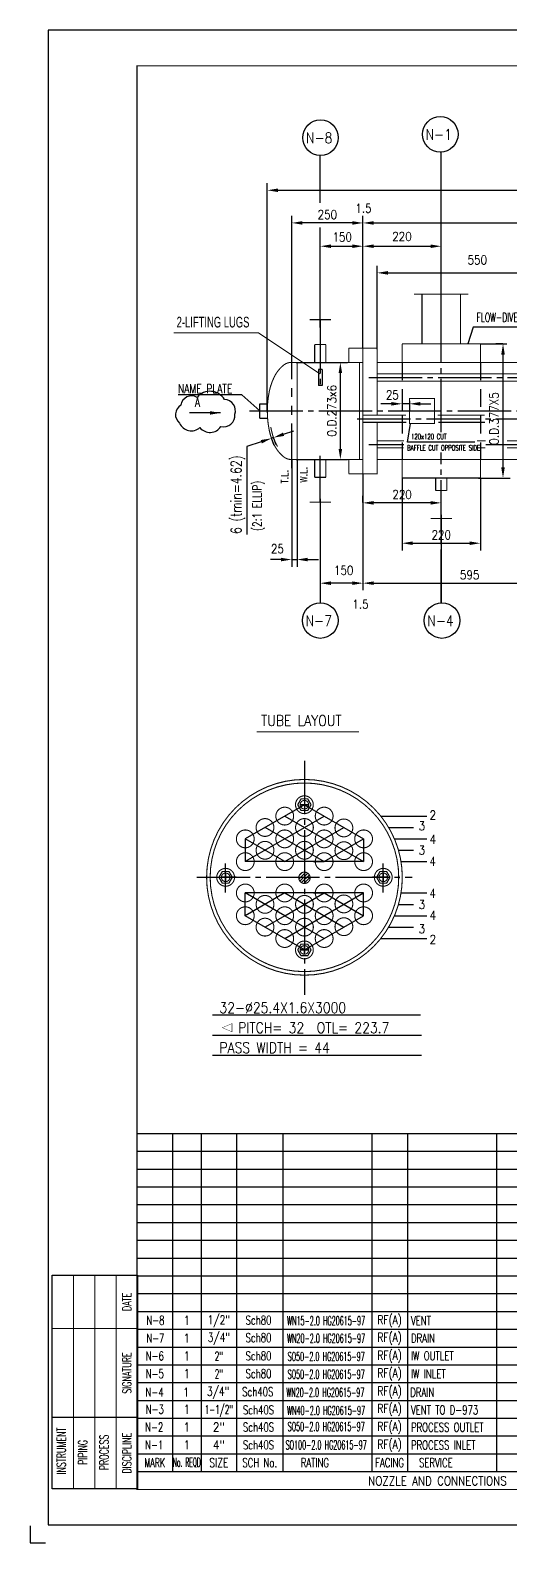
# Model space of a CAD drawing. Extents: x -199 to 594, y -5 to 568.
# Drawn here: x -5 to 130, y -5 to 420 of the extents above; entities that cross this region are included whole.
import ezdxf
from ezdxf.enums import TextEntityAlignment as Align

# ---------------------------------------------------------------- set-up
doc = ezdxf.new("R2010")
doc.units = 0
doc.header["$MEASUREMENT"] = 0
for name, pattern in [('CENTER', [19.5, 15, -1.5, 1.5, -1.5]), ('HIDDEN', [7.5, 5, -2.5]), ('PHANTOM', [25, 12.5, -2.5, 2.5, -2.5, 2.5, -2.5])]:
    doc.linetypes.add(name, pattern=pattern)
doc.layers.get('0').update_dxf_attribs({"linetype": 'CONTINUOUS'})
doc.layers.get('DEFPOINTS').update_dxf_attribs({"linetype": 'CONTINUOUS'})
for name, color, linetype in [('1', 2, 'CONTINUOUS'), ('2', 1, 'CONTINUOUS'), ('3', 3, 'CENTER'), ('4', 3, 'PHANTOM'), ('5', 2, 'HIDDEN'), ('DIM', 4, 'CONTINUOUS')]:
    doc.layers.add(name, color=color, linetype=linetype)
doc.layers.add('标注层', color=7, linetype='CONTINUOUS', lineweight=13)
doc.styles.add('HZ2', font='tcc_simp', dxfattribs={"height": 2.5, "bigfont": 'tcc_hzdx'})
doc.styles.add('SBHZ', font='ROMANS.SHX', dxfattribs={"width": 0.85, "bigfont": 'sbtxt'})
doc.styles.get("Standard").update_dxf_attribs({"font": 'TXT.shx'})
doc.dimstyles.get("Standard").update_dxf_attribs({"dimtxt": 0.18, "dimasz": 0.18, "dimexe": 0.18, "dimexo": 0.0625, "dimgap": 0.09, "dimtad": 0, "dimtih": 1, "dimtoh": 1, "dimdec": 4, "dimzin": 0, "dimdsep": 46, "dimtxsty": 'Standard', "dimcen": 0.09, "dimadec": 0, "dimazin": 0, "dimtfac": 1, "dimtdec": 4, "dimtofl": 0, "dimtmove": 0, "dimatfit": 3, "dimfxl": 0, "dimtolj": 1, "dimtzin": 0, "dimarcsym": 0})

# ---------------------------------------------------------------- blocks, each defined once
blk = doc.blocks.new('*D20')
at = {"layer": 'DEFPOINTS', "color": 0}
for p in [(68.51, 365.86), (88.51, 330.68), (68.51, 326.68)]:
    blk.add_point(p, dxfattribs=at)
at = {"layer": 'DIM', "color": 0}
for p, q in [((68.51, 326.74), (68.51, 367.86)), ((85.51, 365.86), (71.51, 365.86)), ((88.51, 330.74), (88.51, 367.86))]:
    blk.add_line(p, q, dxfattribs=at)
for points in [[(71.51, 366.36), (71.51, 365.36), (68.51, 365.86)], [(85.51, 366.36), (85.51, 365.36), (88.51, 365.86)]]:
    blk.add_solid(points, dxfattribs=at)
at = {"layer": 'DIM', "color": 0, "insert": (78.51, 368.2), "char_height": 2.5, "attachment_point": 5, "style": 'SBHZ'}
blk.add_mtext('\\A1;250', dxfattribs=at)
blk = doc.blocks.new('*D11')
at = {"layer": 'DEFPOINTS', "color": 0}
for p in [(88.51, 359.31), (76.51, 339.5), (88.51, 330.68)]:
    blk.add_point(p, dxfattribs=at)
at = {"layer": 'DIM', "color": 0}
for p, q in [((76.51, 339.56), (76.51, 361.31)), ((88.51, 330.74), (88.51, 361.31)), ((79.51, 359.31), (85.51, 359.31))]:
    blk.add_line(p, q, dxfattribs=at)
for points in [[(79.51, 359.81), (79.51, 358.81), (76.51, 359.31)], [(85.51, 359.81), (85.51, 358.81), (88.51, 359.31)]]:
    blk.add_solid(points, dxfattribs=at)
at = {"layer": 'DIM', "color": 0, "insert": (82.68, 361.9), "char_height": 2.5, "attachment_point": 5, "style": 'SBHZ'}
blk.add_mtext('\\A1;150', dxfattribs=at)
blk = doc.blocks.new('*D9')
at = {"layer": 'DEFPOINTS', "color": 0}
for p in [(387.51, 365.85), (88.51, 359.31), (387.51, 330.68)]:
    blk.add_point(p, dxfattribs=at)
at = {"layer": 'DIM', "color": 0}
for p, q in [((88.51, 359.37), (88.51, 367.85)), ((91.51, 365.85), (384.51, 365.85)), ((387.51, 330.74), (387.51, 367.85))]:
    blk.add_line(p, q, dxfattribs=at)
for points in [[(91.51, 366.35), (91.51, 365.35), (88.51, 365.85)], [(384.51, 366.35), (384.51, 365.35), (387.51, 365.85)]]:
    blk.add_solid(points, dxfattribs=at)
at = {"layer": 'DIM', "color": 0, "insert": (235.64, 369.05), "char_height": 2.5, "attachment_point": 5, "style": 'SBHZ'}
blk.add_mtext('\\A1;2990', dxfattribs=at)
blk = doc.blocks.new('*D8')
at = {"layer": 'DEFPOINTS', "color": 0}
for p in [(420.34, 375.03), (61.62, 313.03), (420.34, 313.03)]:
    blk.add_point(p, dxfattribs=at)
at = {"layer": 'DIM', "color": 0}
for p, q in [((61.62, 313.09), (61.62, 377.03)), ((64.62, 375.03), (417.34, 375.03)), ((420.34, 313.09), (420.34, 377.03))]:
    blk.add_line(p, q, dxfattribs=at)
for points in [[(64.62, 375.53), (64.62, 374.53), (61.62, 375.03)], [(417.34, 375.53), (417.34, 374.53), (420.34, 375.03)]]:
    blk.add_solid(points, dxfattribs=at)
at = {"layer": 'DIM', "color": 0, "insert": (234.29, 378.16), "char_height": 2.5, "attachment_point": 5, "style": 'SBHZ'}
blk.add_mtext('\\A1;~3640', dxfattribs=at)
blk = doc.blocks.new('*D0')
at = {"layer": 'DEFPOINTS', "color": 0}
for p in [(69.69, 326.68), (82.16, 326.68), (69.69, 299.38)]:
    blk.add_point(p, dxfattribs=at)
at = {"layer": 'DIM', "color": 0}
for p, q in [((69.75, 326.68), (84.16, 326.68)), ((82.16, 302.38), (82.16, 323.68)), ((69.75, 299.38), (84.16, 299.38))]:
    blk.add_line(p, q, dxfattribs=at)
for points in [[(81.66, 323.68), (82.66, 323.68), (82.16, 326.68)], [(81.66, 302.38), (82.66, 302.38), (82.16, 299.38)]]:
    blk.add_solid(points, dxfattribs=at)
at = {"layer": 'DIM', "color": 0, "insert": (79.76, 313.03), "char_height": 2.5, "attachment_point": 5, "rotation": 90, "style": 'SBHZ'}
blk.add_mtext('\\A1;O.D.273x6', dxfattribs=at)
blk = doc.blocks.new('*D25')
at = {"layer": 'DEFPOINTS', "color": 0}
for p in [(68.51, 299.38), (70.01, 299.38), (70.01, 271.27)]:
    blk.add_point(p, dxfattribs=at)
at = {"layer": 'DIM', "color": 0}
for p, q in [((68.51, 299.31), (68.51, 269.27)), ((70.01, 299.31), (70.01, 269.27)), ((65.51, 271.27), (62.51, 271.27)), ((68.51, 271.27), (70.01, 271.27)), ((73.01, 271.27), (76.01, 271.27))]:
    blk.add_line(p, q, dxfattribs=at)
for points in [[(65.51, 271.77), (65.51, 270.77), (68.51, 271.27)], [(73.01, 271.77), (73.01, 270.77), (70.01, 271.27)]]:
    blk.add_solid(points, dxfattribs=at)
at = {"layer": 'DIM', "color": 0, "insert": (64.47, 274.3), "char_height": 2.5, "attachment_point": 5, "style": 'SBHZ'}
blk.add_mtext('\\A1;25', dxfattribs=at)
blk = doc.blocks.new('*D15')
at = {"layer": 'DEFPOINTS', "color": 0}
for p in [(151.51, 351.83), (92.51, 330.29), (151.51, 326.61)]:
    blk.add_point(p, dxfattribs=at)
at = {"layer": 'DIM', "color": 0}
for p, q in [((92.51, 330.36), (92.51, 353.83)), ((151.51, 326.68), (151.51, 353.83)), ((95.51, 351.83), (148.51, 351.83))]:
    blk.add_line(p, q, dxfattribs=at)
for points in [[(95.51, 352.33), (95.51, 351.33), (92.51, 351.83)], [(148.51, 352.33), (148.51, 351.33), (151.51, 351.83)]]:
    blk.add_solid(points, dxfattribs=at)
at = {"layer": 'DIM', "color": 0, "insert": (120.64, 355.45), "char_height": 2.5, "attachment_point": 5, "style": 'SBHZ'}
blk.add_mtext('\\A1;550', dxfattribs=at)
blk = doc.blocks.new('*D24')
at = {"layer": 'DEFPOINTS', "color": 0}
for p in [(88.51, 295.38), (76.51, 288.38), (76.51, 264.63)]:
    blk.add_point(p, dxfattribs=at)
at = {"layer": 'DIM', "color": 0}
for p, q in [((88.51, 295.31), (88.51, 262.63)), ((76.51, 288.31), (76.51, 262.63)), ((85.51, 264.63), (79.51, 264.63))]:
    blk.add_line(p, q, dxfattribs=at)
for points in [[(79.51, 265.13), (79.51, 264.13), (76.51, 264.63)], [(85.51, 265.13), (85.51, 264.13), (88.51, 264.63)]]:
    blk.add_solid(points, dxfattribs=at)
at = {"layer": 'DIM', "color": 0, "insert": (83.1, 268.23), "char_height": 2.5, "attachment_point": 5, "style": 'SBHZ'}
blk.add_mtext('\\A1;150', dxfattribs=at)
blk = doc.blocks.new('*D10')
at = {"layer": 'DEFPOINTS', "color": 0}
for p in [(110.51, 359.31), (110.51, 339.68), (88.51, 330.68)]:
    blk.add_point(p, dxfattribs=at)
at = {"layer": 'DIM', "color": 0}
for p, q in [((88.51, 330.74), (88.51, 361.31)), ((110.51, 339.74), (110.51, 361.31)), ((91.51, 359.31), (107.51, 359.31))]:
    blk.add_line(p, q, dxfattribs=at)
for points in [[(91.51, 359.81), (91.51, 358.81), (88.51, 359.31)], [(107.51, 359.81), (107.51, 358.81), (110.51, 359.31)]]:
    blk.add_solid(points, dxfattribs=at)
at = {"layer": 'DIM', "color": 0, "insert": (99.46, 362.05), "char_height": 2.5, "attachment_point": 5, "style": 'SBHZ'}
blk.add_mtext('\\A1;220', dxfattribs=at)
blk = doc.blocks.new('*D14')
at = {"layer": 'DEFPOINTS', "color": 0}
for p in [(88.51, 295.38), (148.51, 282.38), (148.51, 264.63)]:
    blk.add_point(p, dxfattribs=at)
at = {"layer": 'DIM', "color": 0}
for p, q in [((88.51, 295.31), (88.51, 262.63)), ((148.51, 282.31), (148.51, 262.63)), ((91.51, 264.63), (145.51, 264.63))]:
    blk.add_line(p, q, dxfattribs=at)
for points in [[(91.51, 265.13), (91.51, 264.13), (88.51, 264.63)], [(145.51, 265.13), (145.51, 264.13), (148.51, 264.63)]]:
    blk.add_solid(points, dxfattribs=at)
at = {"layer": 'DIM', "color": 0, "insert": (118.51, 266.97), "char_height": 2.5, "attachment_point": 5, "style": 'SBHZ'}
blk.add_mtext('\\A1;595', dxfattribs=at)
blk = doc.blocks.new('A$C302D0E35')
at = {"layer": '2'}
for p, q in [((0, 60), (24, 60)), ((0, 0), (0, 60)), ((24, 60), (24, 0)), ((24, 0), (0, 0))]:
    blk.add_line(p, q, dxfattribs=at)
at = {"layer": 'DIM'}
blk.add_lwpolyline([(24, 20), (0, 20)], dxfattribs=at)
at = {"layer": '标注层'}
for points in [[(6, 0), (6, 60)], [(12, 0), (12, 60)], [(18, 0), (18, 60)], [(24, 45), (0, 45)]]:
    blk.add_lwpolyline(points, dxfattribs=at)
at = {"layer": 'DIM', "style": 'SBHZ', "width": 0.65}
for s, p in [('DATE', (21, 52.5)), ('SIGNATURE', (21, 32.5)), ('INSTRUMENT', (2.57, 10.58)), ('PIPING', (8.59, 10.19)), ('PROCESS', (14.59, 10.19)), ('DISCIPLINE', (21, 10))]:
    blk.add_text(s, height=2.5, rotation=90, dxfattribs=at).set_placement(p, align=Align.MIDDLE)
blk = doc.blocks.new('DR2')
at = {"layer": '5'}
for p, q in [((-0.5, -2.02), (-0.5, -6.5)), ((0.5, -2.02), (-0.5, -2.02)), ((0.5, -2.02), (0.5, -6.5)), ((0.5, -6.5), (-0.5, -6.5))]:
    blk.add_line(p, q, dxfattribs=at)
blk = doc.blocks.new('*D62')
at = {"layer": 'DEFPOINTS', "color": 0}
for p in [(99.51, 294.18), (121.51, 294.18), (121.51, 275.86)]:
    blk.add_point(p, dxfattribs=at)
at = {"layer": 'DIM', "color": 0}
for p, q in [((99.51, 294.11), (99.51, 273.86)), ((121.51, 294.11), (121.51, 273.86)), ((102.51, 275.86), (118.51, 275.86))]:
    blk.add_line(p, q, dxfattribs=at)
for points in [[(102.51, 276.36), (102.51, 275.36), (99.51, 275.86)], [(118.51, 276.36), (118.51, 275.36), (121.51, 275.86)]]:
    blk.add_solid(points, dxfattribs=at)
at = {"layer": 'DIM', "color": 0, "insert": (110.51, 278.2), "char_height": 2.5, "attachment_point": 5, "style": 'SBHZ'}
blk.add_mtext('\\A1;220', dxfattribs=at)
blk = doc.blocks.new('*D63')
at = {"layer": 'DEFPOINTS', "color": 0}
for p in [(127.87, 331.88), (127.87, 331.88), (120.95, 294.18)]:
    blk.add_point(p, dxfattribs=at)
at = {"layer": 'DIM', "color": 0}
for p, q in [((127.81, 331.88), (125.87, 331.88)), ((127.87, 297.18), (127.87, 328.88)), ((121.01, 294.18), (129.87, 294.18))]:
    blk.add_line(p, q, dxfattribs=at)
for points in [[(127.37, 328.88), (128.37, 328.88), (127.87, 331.88)], [(127.37, 297.18), (128.37, 297.18), (127.87, 294.18)]]:
    blk.add_solid(points, dxfattribs=at)
at = {"layer": 'DIM', "color": 0, "insert": (125.35, 310.83), "char_height": 2.5, "attachment_point": 5, "rotation": 90, "style": 'SBHZ'}
blk.add_mtext('\\A1;O.D.377X5', dxfattribs=at)
blk = doc.blocks.new('*D64')
at = {"layer": 'DEFPOINTS', "color": 0}
for p in [(88.51, 287.2), (88.51, 287.2), (110.51, 286.77)]:
    blk.add_point(p, dxfattribs=at)
at = {"layer": 'DIM', "color": 0}
for p, q in [((88.51, 287.27), (88.51, 289.2)), ((110.51, 286.84), (110.51, 289.2)), ((107.51, 287.2), (91.51, 287.2))]:
    blk.add_line(p, q, dxfattribs=at)
for points in [[(91.51, 287.7), (91.51, 286.7), (88.51, 287.2)], [(107.51, 287.7), (107.51, 286.7), (110.51, 287.2)]]:
    blk.add_solid(points, dxfattribs=at)
at = {"layer": 'DIM', "color": 0, "insert": (99.51, 289.54), "char_height": 2.5, "attachment_point": 5, "style": 'SBHZ'}
blk.add_mtext('\\A1;220', dxfattribs=at)
blk = doc.blocks.new('*D81')
at = {"layer": 'DEFPOINTS', "color": 0}
for p in [(99.51, 316.35), (99.51, 315.03), (101.59, 315.91)]:
    blk.add_point(p, dxfattribs=at)
at = {"layer": 'DIM', "color": 0}
for p, q in [((96.51, 315.03), (93.51, 315.03)), ((99.51, 316.28), (99.51, 313.03)), ((101.59, 315.03), (99.51, 315.03)), ((101.59, 315.85), (101.59, 313.03)), ((104.59, 315.03), (107.59, 315.03))]:
    blk.add_line(p, q, dxfattribs=at)
for points in [[(96.51, 315.53), (96.51, 314.53), (99.51, 315.03)], [(104.59, 315.53), (104.59, 314.53), (101.59, 315.03)]]:
    blk.add_solid(points, dxfattribs=at)
at = {"layer": 'DIM', "color": 0, "insert": (96.77, 317.53), "char_height": 2.5, "attachment_point": 5, "style": 'SBHZ'}
blk.add_mtext('\\A1;25', dxfattribs=at)

msp = doc.modelspace()

# ---------------------------------------------------------------- hatches: boundary and pattern name
at = {"layer": 'DIM'}
h = msp.add_hatch(dxfattribs=at)
h.set_pattern_fill('ANSI31', color=256, scale=5, style=0)
h.set_pattern_definition([(45, (5.54256, -0.1268), (-0.4419417, 0.4419417), [])])
h.paths.add_polyline_path([(72.06557, 181.85508), (72.06557, 180.25508, 0.414213562), (73.66557, 181.85508)])
h.paths.add_polyline_path([(72.06557, 181.85508), (73.66557, 181.85508, 0.414213562), (72.06557, 183.45508)])
h.paths.add_polyline_path([(70.46557, 181.85508), (72.06557, 181.85508), (72.06557, 183.45508, 0.414213562)])
h.paths.add_polyline_path([(72.06557, 181.85508), (70.46557, 181.85508, 0.414213562), (72.06557, 180.25508)])

# ---------------------------------------------------------------- linework, layer by layer
at = {"color": 0, "linetype": 'ByBlock'}
for p, q in [((66.20205, 306.4859), (69.04497, 307.44393)), ((59.94763, 304.37824), (55.8783, 303.00693)), ((62.74298, 305.47741), (63.42923, 303.44099)), ((63.35913, 305.52787), (62.79055, 305.33627)), ((63.31157, 305.66902), (63.99781, 303.6326))]:
    msp.add_line(p, q, dxfattribs=at)
for points in [[(66.04238, 306.95972), (66.36172, 306.01208), (63.35913, 305.52787)], [(59.78796, 304.85206), (60.1073, 303.90442), (62.79055, 305.33627)]]:
    msp.add_solid(points, dxfattribs=at)
at = {"layer": '1'}
for p, q in [((594, 420), (0, 420)), ((0, 420), (0, 0)), ((0, 0), (594, 0)), ((-5, -0.20531), (-5, -5)), ((-5, -5), (-0.70497, -5))]:
    msp.add_line(p, q, dxfattribs=at)
at = {"layer": '2', "const_width": 0.3}
for points in [[(25, 10), (584, 10), (584, 410), (25, 410)], [(101.5944, 309.5271), (108.5944, 309.5271), (108.5944, 316.5271), (101.5944, 316.5271)]]:
    msp.add_lwpolyline(points, close=True, dxfattribs=at)
for points in [[(102.89182, 345.8771), (110.51103, 345.8771)], [(105.11103, 331.8771), (105.11103, 345.8771)], [(118.13024, 345.8771), (110.51103, 345.8771)], [(115.91103, 331.8771), (115.91103, 345.8771)], [(79.51103, 338.6771), (73.51103, 338.6771)], [(76.51103, 338.6771), (76.51103, 331.6771)], [(74.94436, 331.6771), (74.94436, 326.6771)], [(78.0777, 331.6771), (74.94436, 331.6771)], [(78.0777, 331.6771), (78.0777, 326.6771)], [(99.51103, 331.8771), (121.51103, 331.8771)], [(99.51103, 331.8771), (99.51103, 326.6771)], [(121.51103, 326.6771), (121.51103, 331.8771)], [(84.51103, 326.6771), (84.51103, 330.6771)], [(84.51103, 330.6771), (92.51103, 330.6771)], [(88.51103, 295.3771), (88.51103, 330.6771)], [(92.51103, 320.6271), (92.51103, 330.6771)], [(68.51103, 326.6771), (88.51103, 326.6771)], [(70.01103, 299.3771), (70.01103, 326.6771)], [(87.51103, 299.3771), (87.51103, 326.6771)], [(92.51103, 326.6771), (250.23136, 326.6771)], [(92.51103, 311.86517), (92.51103, 324.0271)], [(92.51103, 323.4271), (331.51103, 323.4271)], [(92.51103, 321.4271), (331.51103, 321.4271)], [(88.64218, 311.86517), (100.56182, 311.86517)], [(109.54529, 311.86517), (122.6798, 311.86517)], [(84.51103, 295.3771), (92.51103, 295.3771), (92.51103, 309.8271)], [(88.51103, 309.8271), (100.7167, 309.8271)], [(109.64855, 309.8271), (122.7646, 309.8271)], [(92.51103, 304.6271), (100.07918, 304.6271)], [(92.51103, 302.6271), (99.91326, 302.6271)], [(120.52372, 304.6271), (123.01901, 304.6271)], [(120.81942, 302.6271), (122.9342, 302.6271)], [(128.95517, 304.6271), (331.51103, 304.6271)], [(128.95517, 302.6271), (331.51103, 302.6271)], [(68.51103, 299.3771), (88.51103, 299.3771)], [(74.94436, 294.3771), (74.94436, 299.3771)], [(78.0777, 294.3771), (78.0777, 299.3771)], [(84.51103, 295.3771), (84.51103, 299.3771)], [(92.51103, 299.3771), (250.23136, 299.3771)], [(99.51103, 299.39333), (99.51103, 294.1771)], [(99.51103, 294.1771), (121.51103, 294.1771), (121.51103, 299.37981)], [(78.0777, 294.3771), (74.94436, 294.3771)], [(76.51103, 287.3771), (76.51103, 294.3771)], [(108.94436, 290.66764), (108.94436, 294.16764)], [(112.0777, 290.66764), (112.0777, 294.16764)], [(108.94436, 290.66764), (112.0777, 290.66764)], [(110.51103, 282.83161), (110.51103, 290.66764)], [(79.51103, 287.3771), (73.51103, 287.3771)], [(113.51103, 282.83161), (107.51103, 282.83161)], [(58.67151, 222.86618), (87.42763, 222.86618)], [(73.89478, 202.38188), (72.95656, 204.00692), (71.08012, 204.00692), (70.14191, 202.38188)], [(70.20679, 202.38188), (71.14501, 204.00692), (73.02144, 204.00692), (73.95966, 202.38188)], [(73.89478, 202.38188), (72.95656, 200.75684), (71.08012, 200.75684), (70.14191, 202.38188)], [(70.20679, 202.38188), (71.14501, 200.75684), (73.02144, 200.75684), (73.95966, 202.38188)], [(51.7541, 181.98188), (50.81588, 183.60692), (48.93945, 183.60692), (48.00123, 181.98188)], [(48.06611, 181.98188), (49.00433, 183.60692), (50.88076, 183.60692), (51.81898, 181.98188)], [(96.06503, 181.98188), (95.12681, 183.60692), (93.25037, 183.60692), (92.31216, 181.98188)], [(92.37704, 181.98188), (93.31526, 183.60692), (95.19169, 183.60692), (96.12991, 181.98188)], [(51.7541, 181.98188), (50.81588, 180.35684), (48.93945, 180.35684), (48.00123, 181.98188)], [(48.06611, 181.98188), (49.00433, 180.35684), (50.88076, 180.35684), (51.81898, 181.98188)], [(96.06503, 181.98188), (95.12681, 180.35684), (93.25037, 180.35684), (92.31216, 181.98188)], [(92.37704, 181.98188), (93.31526, 180.35684), (95.19169, 180.35684), (96.12991, 181.98188)], [(73.89478, 161.58188), (72.95656, 163.20692), (71.08012, 163.20692), (70.14191, 161.58188)], [(73.89478, 161.58188), (72.95656, 159.95684), (71.08012, 159.95684), (70.14191, 161.58188)], [(70.20679, 161.58188), (71.14501, 163.20692), (73.02144, 163.20692), (73.95966, 161.58188)], [(70.20679, 161.58188), (71.14501, 159.95684), (73.02144, 159.95684), (73.95966, 161.58188)]]:
    msp.add_lwpolyline(points, dxfattribs=at)
for points in [[(68.44853, 299.3771, -0.174704521), (66.13651, 300.21038, -0.104202942), (63.62253, 303.3751, -0.064948102), (62.18919, 307.50662, -0.051099299), (61.62353, 313.0271, -0.051099299), (62.18919, 318.54758, -0.064948102), (63.62253, 322.67911, -0.104202942), (66.13651, 325.84383, -0.174704521), (68.44853, 326.6771)], [(64.50388, 303.01626, -0.019449892), (64.15918, 303.64343, -0.064948102), (62.77672, 307.62831, -0.008349835), (62.61098, 308.50178)], [(72.06557, 209.48188, 1), (72.06557, 154.48188, 1)], [(72.06557, 208.48188, 1), (72.06557, 155.48188, 1)], [(72.06557, 154.48188, 1), (72.06557, 209.48188, 1)], [(72.06557, 155.48188, 1), (72.06557, 208.48188, 1)]]:
    msp.add_lwpolyline(points, format="xyb", dxfattribs=at)
at = {"layer": '2'}
msp.add_lwpolyline([(41.89511, 316.84616, 0.520567051), (41.89511, 316.84616, 0.520567051), (37.31234, 314.67127, 0.520567051), (36.96863, 309.63468, 0.520567051), (42.6971, 308.37554, 0.520567051), (48.57831, 308.64263, 0.520567051), (52.47366, 312.07667, 0.520567051), (49.60943, 316.19751, 0.520567051), (41.89511, 316.84616)], format="xyb", close=True, dxfattribs=at)
at = {"layer": '3'}
for p, q in [((110.51103, 307.0254), (110.51103, 347.60033)), ((76.51103, 338.56668), (76.51103, 319.72204)), ((90.13993, 322.4271), (333.24436, 322.4271)), ((56.62804, 313.0271), (423.89984, 313.0271)), ((86.91141, 310.8271), (388.05659, 310.8271)), ((90.13993, 303.6271), (100.03676, 303.6271)), ((123.01901, 303.6271), (333.24436, 303.6271)), ((76.51103, 287.48753), (76.51103, 300.45331)), ((76.51103, 287.48753), (76.51103, 300.45331)), ((110.51103, 259.11233), (110.51103, 301.36788)), ((72.06557, 214.7179), (72.06557, 148.99225)), ((73.23465, 202.38188), (70.83734, 202.38188)), ((70.86691, 202.38188), (73.26422, 202.38188)), ((49.91011, 183.04118), (49.91011, 180.87347)), ((49.91011, 183.04118), (49.91011, 180.87347)), ((94.22103, 183.04118), (94.22103, 180.87347)), ((94.22103, 183.04118), (94.22103, 180.87347)), ((41.83718, 181.98188), (102.32004, 181.98188)), ((51.09397, 181.98188), (48.69666, 181.98188)), ((48.72624, 181.98188), (51.12355, 181.98188)), ((95.4049, 181.98188), (93.00759, 181.98188)), ((93.03716, 181.98188), (95.43448, 181.98188)), ((73.23465, 161.58188), (70.83734, 161.58188)), ((70.86691, 161.58188), (73.26422, 161.58188)), ((72.05078, 160.52257), (72.05078, 162.69028)), ((72.05078, 160.52257), (72.05078, 162.69028)), ((72.05078, 160.52257), (72.05078, 162.69028)), ((72.05078, 160.52257), (72.05078, 162.69028))]:
    msp.add_line(p, q, dxfattribs=at)
at = {"layer": '4'}
msp.add_line((68.51103, 296.97492), (68.51103, 329.03584), dxfattribs=at)
at = {"layer": '5'}
for p, q in [((99.51103, 326.6771), (99.51103, 299.39333)), ((121.51103, 326.6771), (121.51103, 299.37981))]:
    msp.add_line(p, q, dxfattribs=at)
at = {"layer": 'DEFPOINTS', "color": 0, "linetype": 'ByBlock'}
for p in [(62.72302, 305.53664), (62.79055, 305.33627), (63.29161, 305.72825)]:
    msp.add_point(p, dxfattribs=at)
at = {"layer": 'DIM'}
for p, q in [((76.51103, 371.46319), (76.51103, 384.80549)), ((110.51103, 340.6771), (110.51103, 385.77386)), ((76.51103, 359.30727), (76.51103, 364.56232)), ((76.51103, 336.49193), (76.51103, 348.1295)), ((119.5108, 336.57116), (117.95269, 331.8771)), ((150.9361, 336.57116), (119.5108, 336.57116)), ((121.51103, 331.8771), (128.95911, 331.8771)), ((61.62353, 313.0271), (61.62353, 324.44397)), ((54.51076, 317.56319), (36.58599, 317.56319)), ((59.51103, 313.0271), (54.51076, 317.56319)), ((59.51103, 315.0271), (61.6971, 315.0271)), ((59.51103, 311.0271), (59.51103, 315.0271)), ((59.51103, 311.0271), (61.6971, 311.0271)), ((100.99213, 304.26361), (101.85255, 309.5271)), ((55.8783, 303.00693), (55.8783, 278.35456)), ((119.93578, 304.26361), (100.99213, 304.26361)), ((76.51103, 288.3771), (76.51103, 259.12651)), ((110.51103, 283.83161), (110.51103, 259.12209)), ((72.06557, 202.38188), (55.43788, 192.78188)), ((72.06557, 202.38188), (88.69326, 192.78188)), ((66.52301, 192.78188), (60.98044, 195.98188)), ((66.52301, 199.18188), (88.69326, 186.38188)), ((66.52301, 192.78188), (77.60813, 199.18188)), ((66.52301, 186.38188), (83.15069, 195.98188)), ((93.52274, 199.18188), (106.42141, 199.18188)), ((95.73517, 195.98188), (102.7433, 195.98188)), ((66.52301, 192.78188), (55.43788, 186.38188)), ((66.52301, 186.38188), (55.43788, 192.78188)), ((55.43788, 192.78188), (55.43788, 186.38188)), ((66.52301, 192.78188), (77.60813, 186.38188)), ((77.60813, 186.38188), (88.69326, 192.78188)), ((88.69326, 192.78188), (88.69326, 186.38188)), ((97.35608, 192.78188), (102.03836, 192.78188)), ((97.63527, 192.78188), (106.42141, 192.78188)), ((98.49453, 189.58188), (102.7433, 189.58188)), ((99.00866, 189.58188), (102.7433, 189.58188)), ((49.89532, 177.75033), (49.89532, 185.8727)), ((88.69326, 186.38188), (55.43788, 186.38188)), ((58.44351, 186.38188), (55.43788, 186.38188)), ((77.60813, 186.38188), (74.54023, 186.38188)), ((74.60251, 186.38188), (77.60813, 186.38188)), ((94.23582, 177.75033), (94.23582, 185.8727)), ((99.21129, 186.38188), (106.42141, 186.38188)), ((52.91573, 181.98188), (49.91011, 181.98188)), ((49.91011, 181.98188), (52.97801, 181.98188)), ((94.22103, 181.98188), (91.15313, 181.98188)), ((91.21541, 181.98188), (94.22103, 181.98188)), ((88.69326, 177.58188), (55.43788, 177.58188)), ((58.44351, 177.58188), (55.43788, 177.58188)), ((66.52301, 177.58188), (55.43788, 171.18188)), ((66.52301, 171.18188), (55.43788, 177.58188)), ((55.43788, 171.18188), (55.43788, 177.58188)), ((66.52301, 171.18188), (77.60813, 177.58188)), ((66.52301, 177.58188), (83.15069, 167.98188)), ((66.52301, 164.78188), (88.69326, 177.58188)), ((77.60813, 177.58188), (74.54023, 177.58188)), ((74.60251, 177.58188), (77.60813, 177.58188)), ((77.60813, 177.58188), (88.69326, 171.18188)), ((88.69326, 171.18188), (88.69326, 177.58188)), ((98.49453, 174.38188), (102.7433, 174.38188)), ((99.00866, 174.38188), (102.7433, 174.38188)), ((99.21129, 177.58188), (106.42141, 177.58188)), ((72.06557, 161.58188), (55.43788, 171.18188)), ((66.52301, 171.18188), (60.98044, 167.98188)), ((66.52301, 171.18188), (77.60813, 164.78188)), ((72.06557, 161.58188), (88.69326, 171.18188)), ((97.35608, 171.18188), (102.03836, 171.18188)), ((97.63527, 171.18188), (106.42141, 171.18188)), ((95.73517, 167.98188), (102.7433, 167.98188)), ((93.52274, 164.78188), (106.42141, 164.78188)), ((46.21689, 143.29523), (104.68732, 143.29523)), ((46.21689, 137.66895), (104.92201, 137.66895)), ((46.21689, 132.04267), (104.92201, 132.04267)), ((25, 110), (404.04586, 110)), ((35, 110), (35, 15)), ((43, 110), (43, 15)), ((53, 110), (53, 15)), ((66, 110), (66, 15)), ((91.00202, 110), (91.00202, 15)), ((101.00202, 110), (101.00202, 15)), ((126.00202, 110), (126.00202, 15)), ((25, 105), (177.00202, 105)), ((25, 100), (177.00202, 100)), ((25, 95), (177.00202, 95)), ((25, 90), (177.00202, 90)), ((25, 85), (177.00202, 85)), ((25, 80), (177.00202, 80)), ((25, 75), (177.00202, 75)), ((25, 70), (177.00202, 70)), ((25, 65), (177.00202, 65)), ((25, 60), (177.00202, 60)), ((25, 55), (177.00202, 55)), ((25, 50), (177.00202, 50)), ((25, 45), (177.00202, 45)), ((25, 40), (177.00202, 40)), ((25, 35), (177.00202, 35)), ((25, 30), (177.00202, 30)), ((25, 25), (177.00202, 25)), ((25, 20), (177.00202, 20)), ((25, 15), (177.00202, 15))]:
    msp.add_line(p, q, dxfattribs=at)
at = {"layer": 'DIM', "const_width": 0.3}
for points in [[(72.05078, 199.88188, 1), (72.05078, 204.88188, 1)], [(66.52301, 196.68188, 1), (66.52301, 201.68188, 1)], [(72.05078, 203.58188, -1), (72.05078, 201.18188, -1)], [(72.05078, 203.58188, 1), (72.05078, 201.18188, 1)], [(77.60813, 196.68188, -1), (77.60813, 201.68188, -1)], [(60.98044, 193.48188, 1), (60.98044, 198.48188, 1)], [(72.06557, 193.48188, -1), (72.06557, 198.48188, -1)], [(83.15069, 193.35968, -1), (83.15069, 198.35968, -1)], [(55.43788, 190.28188, 1), (55.43788, 195.28188, 1)], [(60.98044, 187.08188, 1), (60.98044, 192.08188, 1)], [(66.52301, 190.28188, 1), (66.52301, 195.28188, 1)], [(66.52301, 190.28188, 1), (66.52301, 195.28188, 1)], [(72.06557, 187.08188, -1), (72.06557, 192.08188, -1)], [(77.60813, 190.28188, -1), (77.60813, 195.28188, -1)], [(83.15069, 186.95968, -1), (83.15069, 191.95968, -1)], [(88.69326, 190.28188, -1), (88.69326, 195.28188, -1)], [(55.43788, 183.88188, 1), (55.43788, 188.88188, 1)], [(66.52301, 183.88188, 1), (66.52301, 188.88188, 1)], [(66.52301, 183.88188, 1), (66.52301, 188.88188, 1)], [(66.52301, 183.88188, 1), (66.52301, 188.88188, 1)], [(66.52301, 183.88188, 1), (66.52301, 188.88188, 1)], [(77.60813, 183.88188, -1), (77.60813, 188.88188, -1)], [(88.69326, 183.88188, -1), (88.69326, 188.88188, -1)], [(49.91011, 184.48188, -1), (49.91011, 179.48188, -1)], [(49.91011, 183.18188, -1), (49.91011, 180.78188, -1)], [(49.91011, 183.18188, 1), (49.91011, 180.78188, 1)], [(70.46557, 181.85508, 1), (73.66557, 181.85508, 1)], [(94.22103, 184.48188, 1), (94.22103, 179.48188, 1)], [(94.22103, 183.18188, -1), (94.22103, 180.78188, -1)], [(94.22103, 183.18188, 1), (94.22103, 180.78188, 1)], [(55.43788, 180.08188, -1), (55.43788, 175.08188, -1)], [(66.52301, 180.08188, -1), (66.52301, 175.08188, -1)], [(66.52301, 180.08188, -1), (66.52301, 175.08188, -1)], [(66.52301, 180.08188, -1), (66.52301, 175.08188, -1)], [(66.52301, 180.08188, -1), (66.52301, 175.08188, -1)], [(77.60813, 180.08188, 1), (77.60813, 175.08188, 1)], [(88.69326, 180.08188, 1), (88.69326, 175.08188, 1)], [(60.98044, 176.88188, -1), (60.98044, 171.88188, -1)], [(72.06557, 176.88188, 1), (72.06557, 171.88188, 1)], [(83.15069, 177.00408, 1), (83.15069, 172.00408, 1)], [(55.43788, 173.68188, -1), (55.43788, 168.68188, -1)], [(60.98044, 170.48188, -1), (60.98044, 165.48188, -1)], [(66.52301, 173.68188, -1), (66.52301, 168.68188, -1)], [(66.52301, 173.68188, -1), (66.52301, 168.68188, -1)], [(72.06557, 170.48188, 1), (72.06557, 165.48188, 1)], [(77.60813, 173.68188, 1), (77.60813, 168.68188, 1)], [(83.15069, 170.60408, 1), (83.15069, 165.60408, 1)], [(88.69326, 173.68188, 1), (88.69326, 168.68188, 1)], [(66.52301, 167.28188, -1), (66.52301, 162.28188, -1)], [(77.60813, 167.28188, 1), (77.60813, 162.28188, 1)], [(72.05078, 164.08188, -1), (72.05078, 159.08188, -1)], [(72.05078, 160.38188, -1), (72.05078, 162.78188, -1)], [(72.05078, 160.38188, 1), (72.05078, 162.78188, 1)]]:
    msp.add_lwpolyline(points, format="xyb", close=True, dxfattribs=at)
at = {"layer": 'DIM'}
for centre in [(110.23772, 390.76638), (76.57718, 389.80505), (76.51103, 254.12651), (110.72126, 254.12651)]:
    msp.add_circle(centre, 5, dxfattribs=at)
at = {"layer": '标注层'}
for q in [(35.37372, 334.95765), (76.40536, 323.49614)]:
    msp.add_line((59.1108, 334.95765), q, dxfattribs=at)

# ---------------------------------------------------------------- block references
at = {"layer": '2'}
msp.add_blockref('A$C302D0E35', (1.15968, 10.18589), dxfattribs=at)
at = {"layer": 'DIM'}
msp.add_blockref('DR2', (76.51103, 326.6771), dxfattribs=at)

# ---------------------------------------------------------------- texts
at = {"layer": 'DIM', "style": 'SBHZ'}
for s, height, width, p in [('N-8', 3, 0.85, (72.49166, 388.27043)), ('N-1', 3, 0.85, (106.09482, 389.19016)), ('1.5', 2.5, 0.85, (86.3651, 368.7324)), ('FLOW-DIVERSION SLEEVE', 2.5, 0.63, (120.41368, 338.07361)), ('NAME PLATE', 2.5, 0.75, (36.53113, 318.02424)), ('A', 2.5, 0.75, (41.25817, 314.22786)), ('120x120 CUT', 1.5, 0.6, (102.03783, 305.05813)), ('BAFFLE CUT OPPOSITE SIDE', 1.5, 0.6, (100.92272, 301.91268)), ('1.5', 2.5, 0.85, (85.53333, 257.47951)), ('N-7', 3, 0.85, (72.36814, 252.55029)), ('N-4', 3, 0.85, (106.57836, 252.55029)), ('TUBE LAYOUT', 3, 0.85, (59.88203, 224.5075)), ('4', 2.5, 0.85, (107.18125, 176.22772)), ('3', 2.5, 0.85, (104.17461, 173.09522)), ('4', 2.5, 0.85, (107.2268, 170.07728)), ('3', 2.5, 0.85, (104.17461, 166.26797)), ('2', 2.5, 0.85, (107.2268, 163.25003)), ('32-%%c25.4X1.6X3000', 3, 0.85, (48.16238, 143.85045)), ('PITCH= 32  OTL= 223.7', 3, 0.85, (53.42533, 138.22417)), ('PASS WIDTH = 44', 3, 0.85, (48.16238, 132.59789)), ('VENT', 2.5, 0.7, (102.00202, 56.16952)), ('DRAIN', 2.5, 0.7, (102.00202, 51.23048)), ('IW OUTLET', 2.5, 0.7, (102.00202, 46.28638)), ('IW INLET', 2.5, 0.7, (102.00202, 41.2)), ('DRAIN', 2.5, 0.7, (101.79256, 36.03055)), ('VENT TO D-973', 2.5, 0.7, (102.00202, 31.07744)), ('PROCESS OUTLET', 2.5, 0.7, (102.00202, 26.2)), ('PROCESS INLET', 2.5, 0.7, (102.00202, 21.2)), ('NOZZLE AND CONNECTIONS', 2.5, 0.85, (89.95012, 11.12037))]:
    msp.add_text(s, height=height, dxfattribs=dict(at, width=width)).set_placement(p)
for s, height, rotation, width, p in [('6 (tmin=4.62)', 3, 90, 0.75, (54.37579, 278.43917)), ('T.L.', 2, 90, 0.85, (67.52646, 292.62206)), ('W.L.', 2, 90, 0.85, (72.84673, 292.86539)), ('(2:1 ELLIP)', 2.5, 90, 0.75, (60.01199, 279.27666)), ('2', 2.5, 360, 0.85, (107.2268, 198.21373)), ('3', 2.5, 360, 0.85, (104.17461, 195.19579)), ('4', 2.5, 360, 0.85, (107.2268, 191.38647)), ('3', 2.5, 360, 0.85, (104.17461, 188.36853)), ('4', 2.5, 360, 0.85, (107.18125, 185.23604)), ('△ ', 3, 90, 0.85, (52.11796, 138.37567))]:
    msp.add_text(s, height=height, rotation=rotation, dxfattribs=dict(at, width=width)).set_placement(p)
for s, width, p in [('N-8', 0.7, (30.16078, 57.5)), ('1', 0.85, (39, 57.5)), ('1/2"', 0.75, (48, 57.46952)), ('Sch80', 0.7, (59.1511, 57.5559)), ('WN15-2.0 HG20615-97', 0.5, (78.17125, 57.38168)), ('RF(A)', 0.75, (96.00202, 57.46952)), ('N-7', 0.7, (30.16078, 52.5)), ('1', 0.85, (39, 52.5)), ('3/4"', 0.75, (48, 52.53727)), ('Sch80', 0.7, (59.1511, 52.62365)), ('WN20-2.0 HG20615-97', 0.5, (78.17125, 52.44943)), ('RF(A)', 0.75, (96.00202, 52.53727)), ('N-6', 0.7, (30, 47.5)), ('1', 0.85, (39, 47.5)), ('2"', 0.6, (48, 47.43225)), ('Sch80', 0.7, (59.1511, 47.51863)), ('SO50-2.0 HG20615-97', 0.5, (78.17125, 47.34442)), ('RF(A)', 0.75, (96.00202, 47.5)), ('N-5', 0.7, (30, 42.5)), ('1', 0.85, (39, 42.5)), ('2"', 0.6, (48, 42.43225)), ('Sch80', 0.7, (59.1511, 42.51863)), ('SO50-2.0 HG20615-97', 0.5, (78.17125, 42.34442)), ('RF(A)', 0.75, (96.00202, 42.5)), ('N-4', 0.7, (29.95132, 37.30006)), ('1', 0.85, (38.79054, 37.30006)), ('3/4"', 0.75, (47.79054, 37.33733)), ('Sch40S', 0.7, (58.94164, 37.42372)), ('WN20-2.0 HG20615-97', 0.5, (77.96179, 37.2495)), ('RF(A)', 0.75, (96.00202, 37.46952)), ('1-1/2"', 0.6, (48, 32.25326)), ('RF(A)', 0.75, (96.00202, 32.53727)), ('N-3', 0.7, (30, 32.5)), ('1', 0.85, (39, 32.5)), ('Sch40S', 0.7, (59.1511, 32.33964)), ('WN40-2.0 HG20615-97', 0.5, (78.17125, 32.16542)), ('N-2', 0.7, (29.84876, 27.5)), ('1', 0.85, (39, 27.5)), ('2"', 0.85, (48, 27.5)), ('Sch40S', 0.7, (59.1511, 27.5)), ('SO50-2.0 HG20615-97', 0.5, (78.17125, 27.64574)), ('RF(A)', 0.75, (96.00202, 27.5)), ('N-1', 0.7, (29.84876, 22.5)), ('1', 0.85, (39, 22.5)), ('4"', 0.85, (48, 22.50667)), ('Sch40S', 0.7, (59.1511, 22.5)), ('SO100-2.0 HG20615-97', 0.5, (78.17125, 22.49827)), ('RF(A)', 0.75, (96.00202, 22.5)), ('MARK', 0.65, (30, 17.5)), ('No. REQD', 0.4, (39, 17.5)), ('SIZE', 0.75, (48, 17.5)), ('SCH No.', 0.7, (59.50962, 17.5)), ('RATING', 0.7, (75, 17.5)), ('FACING', 0.7, (96.00202, 17.5)), ('SERVICE', 0.7, (109, 17.5))]:
    msp.add_text(s, height=2.5, dxfattribs=dict(at, width=width)).set_placement(p, align=Align.MIDDLE)
at = {"layer": '标注层', "style": 'HZ2', "width": 0.66}
msp.add_text('2-LIFTING LUGS', height=3, dxfattribs=at).set_placement((36.15287, 336.481))

# ---------------------------------------------------------------- dimensions: what is measured, and where the dimension line sits
at = {"layer": 'DIM'}
for base, p1, p2, text, picture, middle in [((420.33603, 375.03013), (61.62353, 313.0271), (420.33603, 313.0271), '~3640', '*D8', (234.28669, 378.15865)), ((387.51103, 365.84551), (88.51103, 359.30727), (387.51103, 330.6771), '2990', '*D9', (235.64132, 369.04551)), ((88.51103, 359.30727), (76.51103, 339.49788), (88.51103, 330.6771), '150', '*D11', (82.68071, 361.89594)), ((99.51103, 315.02796), (101.5944, 315.9076), (99.51103, 316.34742), '25', '*D81', (96.76604, 317.53495)), ((70.01103, 271.2739), (68.51103, 299.3771), (70.01103, 299.3771), '25', '*D25', (64.4742, 274.30293)), ((76.51103, 264.63165), (88.51103, 295.3771), (76.51103, 288.3771), '150', '*D24', (83.1026, 268.23172))]:
    dim = msp.add_linear_dim(base=base, p1=p1, p2=p2, text=text, dimstyle='Standard', override={"dimtxt": 2.5, "dimasz": 3, "dimexe": 2, "dimgap": 1.09, "dimtad": 1, "dimtih": 0, "dimtoh": 0, "dimtxsty": 'SBHZ', "dimsah": 1, "dimtofl": 1, "dimtmove": 2, "dimtvp": 0.3125}, dxfattribs=at)
    dim.commit()
    dim.dimension.update_dxf_attribs({"geometry": picture, "text_midpoint": middle, "dimtype": 160})
for base, p1, p2, text, picture, middle in [((68.51103, 365.85635), (88.51103, 330.6771), (68.51103, 326.6771), '250', '*D20', (78.51103, 368.19635)), ((148.51103, 264.63165), (88.51103, 295.3771), (148.51103, 282.3771), '595', '*D14', (118.51103, 266.97165)), ((121.51103, 275.85965), (99.51103, 294.1771), (121.51103, 294.1771), '220', '*D62', (110.51103, 278.19965)), ((88.51103, 287.20273), (110.51103, 286.77306), (88.51103, 287.20273), '220', '*D64', (99.51103, 289.54273))]:
    dim = msp.add_linear_dim(base=base, p1=p1, p2=p2, text=text, dimstyle='Standard', override={"dimtxt": 2.5, "dimasz": 3, "dimexe": 2, "dimgap": 1.09, "dimtad": 1, "dimtih": 0, "dimtoh": 0, "dimtxsty": 'SBHZ', "dimsah": 1, "dimtofl": 1, "dimtmove": 2, "dimtvp": 0.3125}, dxfattribs=at)
    dim.commit()
    dim.dimension.update_dxf_attribs({"geometry": picture, "text_midpoint": middle})
for base, p1, p2, angle, text, picture, middle in [((110.51103, 359.30727), (88.51103, 330.6771), (110.51103, 339.6771), 180, '220', '*D10', (99.45638, 362.05333)), ((151.51103, 351.83198), (92.51103, 330.29402), (151.51103, 326.6146), 180, '550', '*D15', (120.64284, 355.44871)), ((127.86755, 331.8771), (120.94895, 294.1771), (127.86755, 331.8771), 90, 'O.D.377X5', '*D63', (125.35102, 310.8271)), ((82.16101, 326.6771), (69.68781, 299.3771), (69.68781, 326.6771), 90, 'O.D.273x6', '*D0', (79.75944, 313.0271))]:
    dim = msp.add_linear_dim(base=base, p1=p1, p2=p2, angle=angle, text=text, dimstyle='Standard', override={"dimtxt": 2.5, "dimasz": 3, "dimexe": 2, "dimgap": 1.09, "dimtad": 1, "dimtih": 0, "dimtoh": 0, "dimtxsty": 'SBHZ', "dimsah": 1, "dimtofl": 1, "dimtmove": 2, "dimtvp": 0.3125}, dxfattribs=at)
    dim.commit()
    dim.dimension.update_dxf_attribs({"geometry": picture, "text_midpoint": middle, "dimtype": 160})

# ---------------------------------------------------------------- leaders
msp.add_leader([(48.50958, 312.47691), (39.77762, 312.47691)], dimstyle='Standard', override={"dimtxt": 2.5, "dimasz": 3, "dimexe": 2, "dimgap": 1.09, "dimtad": 0, "dimtih": 0, "dimtoh": 0, "dimtxsty": 'SBHZ', "dimtofl": 1, "dimtmove": 2, "dimtvp": 0.3125}, dxfattribs=at)

doc.saveas('drawing.dxf')
